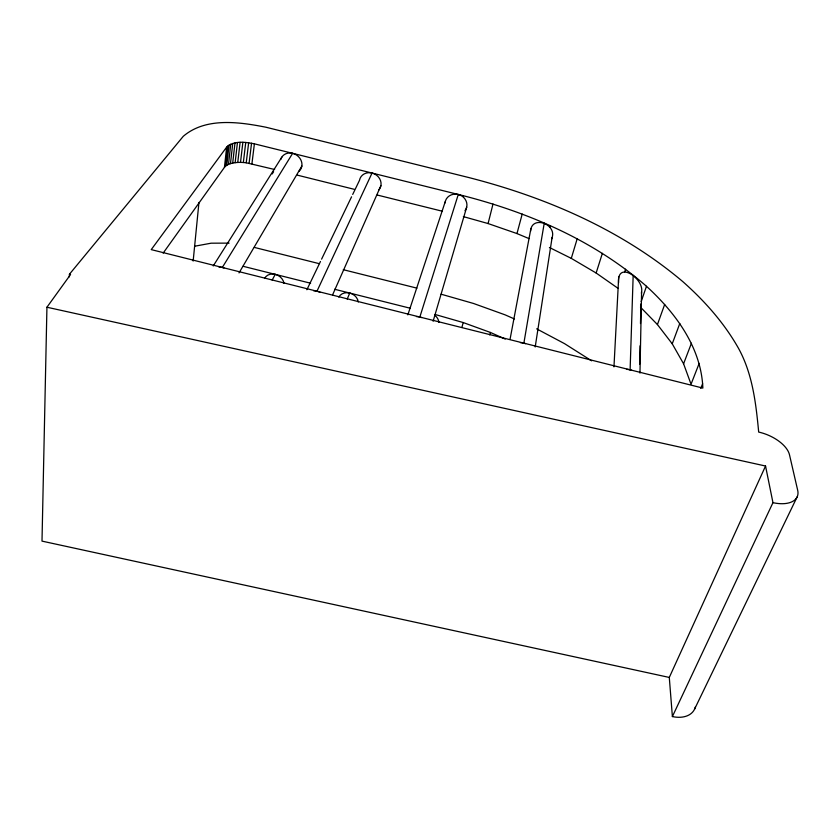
<?xml version="1.0" encoding="UTF-8"?>
<svg xmlns="http://www.w3.org/2000/svg" width="840" height="840" viewBox="0 0 840 840"><rect width="100%" height="100%" fill="white"/><g stroke="black" fill="none" stroke-linecap="round" stroke-linejoin="round"><path stroke-width="1.26" d="M69.353 276.843L69.436 274.239L70.56 274.522L46.935 307.23L42 541.118L669.291 677.439L672.389 716.573A26.681 17.934 28.8 0 0 695.341 706.997M639.65 364.161L640.038 345.818M640.49 323.547L640.899 303.901M639.965 373.076L641.592 291.827C644.144 278.764 617.033 260.001 618.566 282.649M630.115 369.831L633.171 275.405M613.966 366.86L618.712 276.685M530.576 231.231C531.426 214.904 556.909 223.976 552.069 237.689L535.196 346.973M193.158 261.051L198.954 202.419M641.445 293.349L641.592 291.827M163.149 253.124L224.438 167.381L226.664 147.105C233.993 140.343 245.427 142.086 254.394 143.829L463.04 195.647C529.462 212.709 594.457 240.776 646.475 286.282C675.465 312.774 701.274 347.403 702.86 388.091L151.242 249.617L226.664 147.105M224.438 167.381L225.446 166.257L227.692 146.013M225.446 166.257L226.81 165.26L229.058 145.036M226.81 165.26L228.491 164.388L230.748 144.186M228.491 164.388L230.465 163.653L232.743 143.493M230.465 163.653L232.691 163.086L234.99 142.947M232.691 163.086L235.137 162.677L237.447 142.559M235.137 162.677L237.752 162.446L240.093 142.349M237.752 162.446L240.503 162.383L242.876 142.306M240.503 162.383L243.348 162.498L245.742 142.443M274.627 169.502L246.225 162.781L248.651 142.737M249.102 163.233L251.548 143.209M251.916 163.853L254.394 143.829M523.877 343.161L544.247 223.125M510.069 339.213L530.912 228.553M464.993 210.672A11.078 9.996 27.2 0 0 463.365 197.138L463.04 195.647M461.927 327.464L463.166 322.539L435.099 314.475L435.425 315.808A10.395 8.82 23.9 0 1 438.848 322.423M529.074 238.623L516.968 233.562L488.082 223.555L493.007 204.015M489.773 334.919L490.434 332.462L463.166 322.539M516.968 233.562L522.207 214.042M549.853 227.451L550.368 225.645M433.115 321.237L466.694 207.165M617.967 288.278L596.138 273.01L571.295 258.373L577.196 238.77M419.843 317.048L458.283 194.471M596.138 273.01L602.375 253.323M407.841 314.874L445.253 201.642M624.698 271.866L625.579 269.199M641.193 301.539L646.475 286.282M699.185 363.394L691.037 384.206L683.582 363.783L672.242 343.812L657.437 324.566L664.682 304.427M551.607 238.928L552.069 237.689M672.242 343.812L679.802 323.474M683.582 363.783L691.446 343.214M700.749 388.406L702.618 383.723M347.214 299.072L349.745 293.055A10.416 8.799 23.3 0 1 358.25 301.991M332.64 294.767L380.909 185.651M669.291 677.439L765.545 466.022L46.935 307.23M316.974 291.218L372.046 173.05M672.389 716.573L772.957 502.667L765.545 466.022M306.883 289.737L320.46 261.502M321.594 259.151L351.572 196.802M352.706 194.439L359.499 180.327A11.12 9.954 28.8 0 1 374.756 174.069A11.12 9.954 28.8 0 1 378.536 190.218M694.533 709.223L797.139 496.902M272.16 280.108L275.237 274.355A10.469 8.715 28.5 0 1 283.983 283.343M239.033 272.906L301.875 166.005M222.316 267.456L292.645 153.321M272.202 173.943L273.588 171.738M213.224 265.965L281.873 157.07M69.436 274.239L183.267 136.311C205.684 117.127 239.106 121.936 265.892 127.218L468.584 177.492C545.926 197.253 621.422 229.74 682.804 281.61C704.592 300.93 724.143 322.875 738.507 348.327C752.64 374.02 755.937 403.379 758.688 432.075A29.326 15.172 22.8 0 1 789.495 454.808L797.685 490.277A30.607 16.317 23.8 0 1 772.957 502.667M194.659 246.225L211.145 243.191L229.078 243.117M243.348 162.498L246.225 162.781M297.381 175.161L354.428 189.357M377.16 195.006L442.428 211.25M254.363 247.422L319.147 263.644M343.276 269.693L416.945 288.141M243.054 266.28L310.59 283.227M334.582 289.254L410.413 308.28M463.376 216.615L488.082 223.555M441.074 294.189L473.508 303.471L505.082 314.843L514.437 318.959M490.434 332.462L505.239 339.077M549.413 247.485L571.295 258.373M536.655 328.85L564.47 343.602L591.675 360.832M462.798 196.686L462.242 196.245A11.078 10.049 18 0 0 451.259 194.88A11.078 10.049 18 0 0 445.053 202.944M640.458 307.156L657.437 324.566M280.802 159.411A11.225 9.818 35.7 0 1 296.615 155.096A11.225 9.818 35.7 0 1 298.778 171.497M626.63 369.358A13.451 11.14 1.8 0 1 631.785 370.356M520.422 342.689A13.283 11.214 9.1 0 1 525.535 343.675M416.43 316.586A13.209 11.204 17.5 0 1 421.512 317.562M313.593 290.766A13.251 11.099 25.3 0 1 320.229 292.435M218.967 267.015A13.377 10.941 31.1 0 1 223.976 267.971M264.611 278.481A10.469 8.715 28.5 0 1 275.237 274.355M338.814 297.119A10.416 8.799 23.3 0 1 349.745 293.055"/></g></svg>
